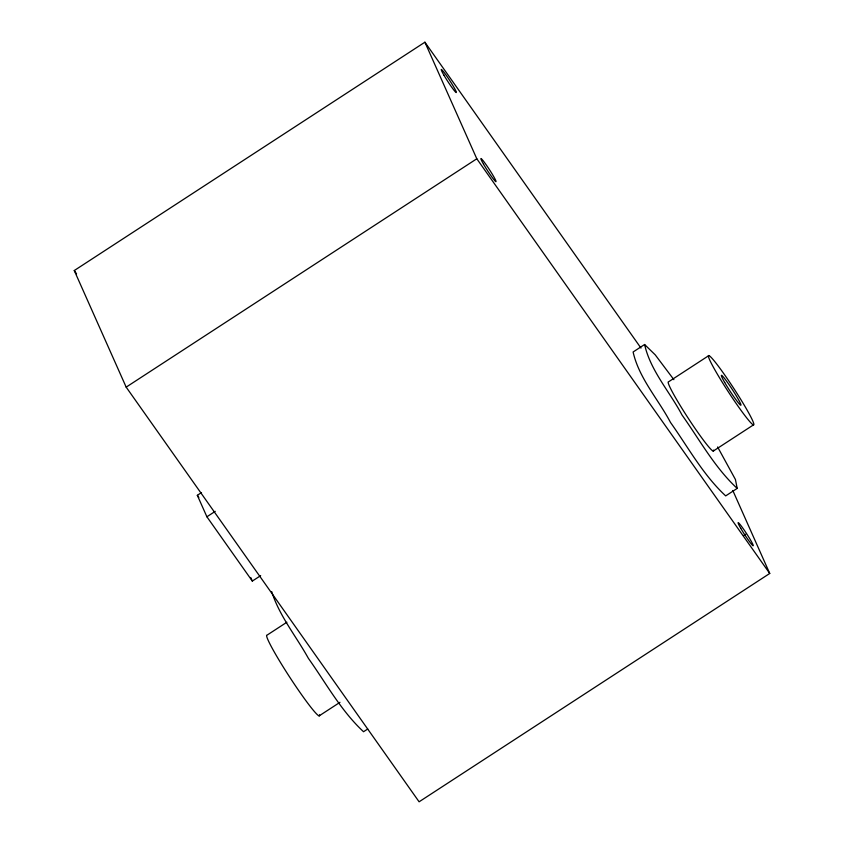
<?xml version="1.0" encoding="UTF-8"?>
<svg xmlns="http://www.w3.org/2000/svg" width="844" height="844" viewBox="0 0 844 844"><rect width="100%" height="100%" fill="white"/><g stroke="black" fill="none" stroke-linecap="round" stroke-linejoin="round"><path stroke-width="1.27" d="M732.824 490.522L769.739 573.456L419.099 801.8L126.167 387.132L74.261 270.544L424.901 42.2L640.986 348.087M126.167 387.132L476.807 158.778L424.901 42.2M260.669 575.64L252.314 581.083L206.896 516.781L197.327 495.301L201.505 492.579M206.896 516.781L215.252 511.337M673.892 379.673L655.25 354.87L644.605 344.51L633.106 351.99C638.929 378.112 658.225 399.18 670.526 422.485C688.208 447.362 703.126 474.961 725.692 495.892L737.192 488.402L735.43 479.487L717.611 446.982M286.876 622.228L267.115 635.099A48.161 3.745 56.9 0 0 291.56 679.969A48.161 3.745 56.9 0 0 319.517 714.741M708.833 355.588L668.596 381.794A41.314 3.207 56.9 0 0 689.569 420.28A41.314 3.207 56.9 0 0 713.539 450.116M713.201 451.107L753.439 424.912A41.314 3.207 56.9 0 0 723.688 373.523A41.314 3.207 56.9 0 0 716.282 372.32A41.314 3.207 56.9 0 0 753.439 424.912M319.106 715.902L339.963 702.324M367.731 729.005L363.542 731.727C340.976 710.796 326.069 683.197 308.377 658.32C296.17 636.302 279.311 615.793 271.715 591.644M743.48 535.676L745.685 534.241M737.192 488.402C714.625 467.471 699.708 439.872 682.015 415.005C669.725 391.7 650.418 370.621 644.605 344.51M476.807 158.778L769.739 573.456M74.261 270.544L76.54 273.783M197.327 495.301L198.836 497.443M250.721 577.496L252.314 581.083M483.528 164.169A13.757 1.066 56.9 0 0 495.903 181.682A13.757 1.066 56.9 0 0 485.996 164.569A13.757 1.066 56.9 0 0 483.528 164.169M740.737 528.27A13.757 1.066 56.9 0 0 753.112 545.783A13.757 1.066 56.9 0 0 743.205 528.671A13.757 1.066 56.9 0 0 740.737 528.27M443.849 75.042A13.757 1.066 56.9 0 0 456.224 92.566A13.757 1.066 56.9 0 0 446.318 75.454A13.757 1.066 56.9 0 0 443.849 75.042M724.701 382.48A17.893 1.393 56.9 0 0 740.789 405.257A17.893 1.393 56.9 0 0 727.908 383.007A17.893 1.393 56.9 0 0 724.701 382.48"/></g></svg>
